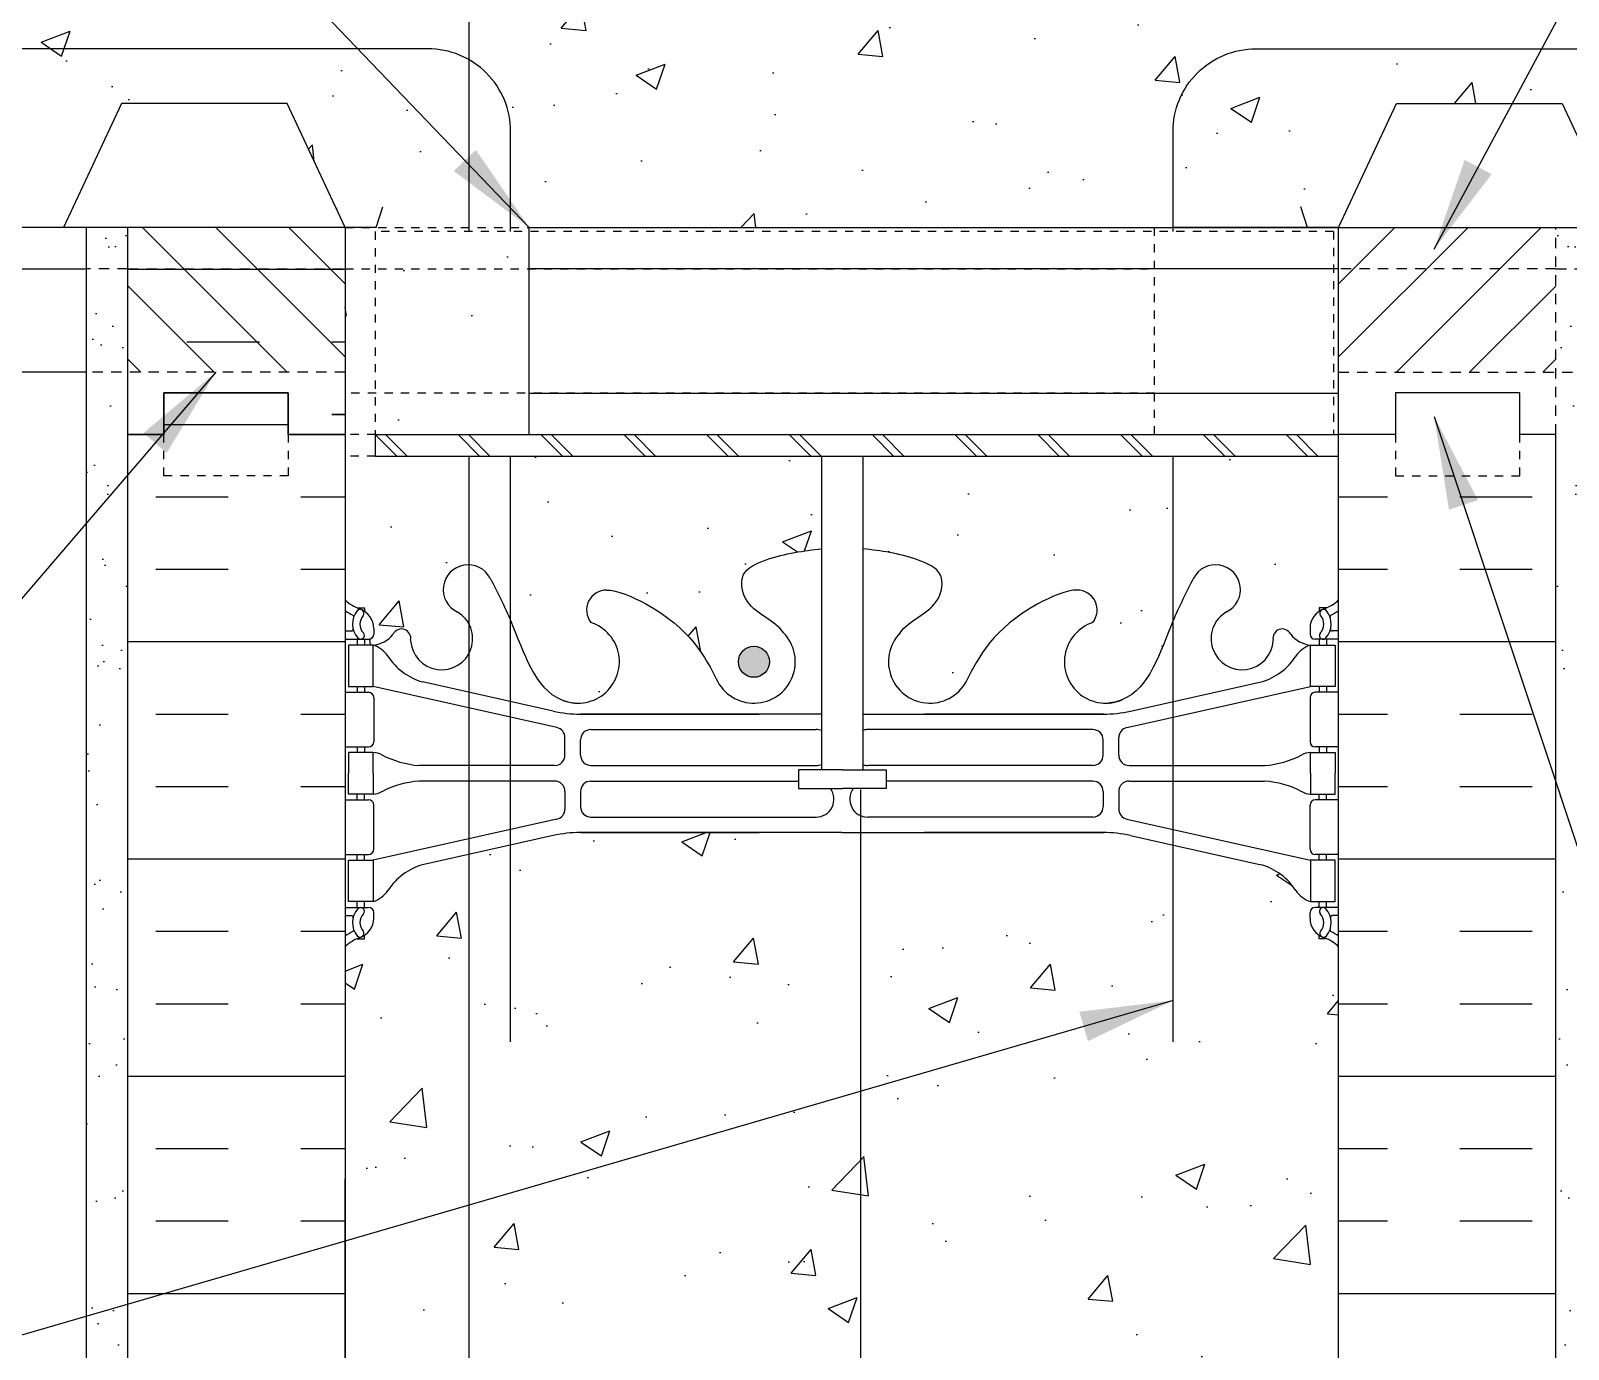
# Model space of a CAD drawing. Header units: inches. Extents: x 295 to 469, y 159 to 235.
# Drawn here: x 432.77 to 451.34, y 204.64 to 220.57 of the extents above; entities that cross this region are included whole.
import ezdxf

# ---------------------------------------------------------------- set-up
doc = ezdxf.new("R2010")
doc.units = ezdxf.units.IN
doc.header["$LTSCALE"] = 0.5
doc.header["$MEASUREMENT"] = 0
doc.linetypes.add('DASHED2', pattern=[0.375, 0.25, -0.125])
doc.linetypes.add('HIDDEN2', pattern=[0.1875, 0.125, -0.0625])
for name, color, linetype in [('HATCH', 12, 'Continuous'), ('Hidden2', 12, 'HIDDEN2'), ('line25', 2, 'Continuous'), ('LINE3', 3, 'Continuous'), ('LINE50', 5, 'Continuous'), ('LINE9', 9, 'Continuous'), ('TEXT', 4, 'Continuous'), ('Web_Edge', 9, 'Continuous')]:
    doc.layers.add(name, color=color, linetype=linetype)
doc.styles.add('DIM', font='romans.shx', dxfattribs={"width": 0.7})
doc.dimstyles.new('ext_12', dxfattribs={"dimscale": 12, "dimtxt": 0.09375, "dimasz": 0.09375, "dimexe": 0.09375, "dimexo": 0.0625, "dimgap": 0.0625, "dimtad": 1, "dimdec": 1, "dimzin": 3, "dimdsep": 46, "dimlunit": 4, "dimtxsty": 'DIM', "dimcen": 0.09, "dimdle": 0.09375, "dimclrt": 4, "dimadec": 0, "dimazin": 0, "dimtfac": 1, "dimtdec": 1, "dimtmove": 2, "dimatfit": 3, "dimfxl": 1, "dimfrac": 2, "dimtolj": 1, "dimtzin": 0, "dimarcsym": 0})
pattern_1 = [(50, (0, 0), (3.586301, -0.31376), [0.375, -4.125]), (355, (0, 0), (-0.693757, 3.76096), [0.3, -3.3]), (100.45144, (0.299, -0.026), (2.892544, 3.4472), [0.3187, -3.50571]), (46.1842, (0, 1), (5.336207, -0.827596), [0.5625, -6.1875]), (96.6356, (0.4447, 0.931), (4.67331, 4.870593), [0.47805, -5.25857]), (351.1842, (0, 1), (4.67331, 4.870593), [0.45, -4.95]), (21, (0.5, 0.75), (2.984535, -2.013094), [0.375, -4.125]), (326, (0.5, 0.75), (1.216577, 3.62575), [0.3, -3.3]), (71.45144, (0.7487, 0.5822), (4.201112, 1.612656), [0.3187, -3.50571]), (37.5, (0, 0), (0.0607993, 1.6644693), [0, -3.26, 0, -3.35, 0, -3.3125]), (7.5, (0, 0), (1.3153477, 1.9720586), [0, -1.91, 0, -3.185, 0, -1.2625]), (327.5, (-1.115, 0), (2.6691122, -0.1127744), [0, -1.25, 0, -3.9, 0, -5.175]), (317.5, (-1.615, 0), (2.915931, 0.500525), [0, -1.625, 0, -2.59, 0, -3.675])]

msp = doc.modelspace()

# ---------------------------------------------------------------- hatches: boundary and pattern name
at = {"layer": 'HATCH'}
h = msp.add_hatch(dxfattribs=at)
h.set_pattern_fill('INSUL', color=256, scale=7, style=0)
h.set_pattern_definition([(0, (-2489.5965, -181.3163), (0, 2.625), []), (0, (-2489.5965, -180.4413), (0, 2.625), [0.875, -0.875]), (0, (-2489.5965, -179.5663), (0, 2.625), [0.875, -0.875])])
h.paths.add_polyline_path([(436.565, 218.191), (433.94, 218.191), (433.94, 215.693), (434.378, 215.693), (434.378, 216.193), (435.878, 216.193), (435.878, 215.693), (436.565, 215.693)])
h.paths.add_polyline_path([(433.94, 222.191), (436.565, 222.191), (436.565, 231.531), (436.44, 231.656), (433.94, 231.656)])
h = msp.add_hatch(dxfattribs=at)
h.set_pattern_fill('AR-CONC', color=256, scale=0.5)
h.set_pattern_definition(pattern_1)
h.paths.add_polyline_path([(468.328, 222.191), (448.565, 222.191), (448.565, 222.22, 0.10231), (448.47, 222.145, 0.520567), (448.125, 222.194, 0.520567), (447.526, 222.216, 0.310845), (446.565, 222.193, 0.310845), (445.604, 222.216, 0.520567), (445.006, 222.194, 0.520567), (444.661, 222.145, 0.10231), (444.565, 222.22, 0.10231), (444.47, 222.145, 0.520567), (444.125, 222.194, 0.520567), (443.526, 222.216, 0.310845), (442.565, 222.193, 0.310845), (441.604, 222.216, 0.520567), (441.006, 222.194, 0.520567), (440.661, 222.145, 0.520567), (440.17, 222.102, 0.520567), (439.866, 222.223, 0.258655), (439.444, 222.491, 0.230831), (439.027, 222.318, 0.520567), (438.665, 222.163, 0.520567), (438.383, 222.042, 0.520567), (437.811, 222.081, 0.520567), (437.469, 221.934, 0.520567), (437.11, 222.077, 0.05816), (436.93, 222.136), (436.93, 222.486), (436.565, 222.486), (436.565, 222.191), (416.803, 222.191), (416.803, 219.404), (417.368, 218.191), (420.368, 218.191), (421.068, 219.691), (423.068, 219.691), (423.767, 218.191), (426.767, 218.191), (427.467, 219.691), (429.467, 219.691), (430.166, 218.191), (433.166, 218.191), (433.866, 219.691), (435.866, 219.691), (436.565, 218.191), (436.94, 218.191), (438.79, 218.189), (438.79, 218.191), (448.565, 218.191), (449.265, 219.691), (451.265, 219.691), (451.964, 218.191), (454.964, 218.191), (455.663, 219.691), (457.663, 219.691), (458.363, 218.191), (461.363, 218.191), (462.062, 219.691), (464.062, 219.691), (464.762, 218.191), (467.762, 218.191), (468.328, 219.404)])
h.paths.add_polyline_path([(445.153, 228.024, 0.225652), (444.778, 228.399), (440.353, 228.399, 0.225652), (439.978, 228.024), (439.978, 227.255, 0.185301), (440.276, 226.923), (444.854, 226.923, 0.185301), (445.153, 227.255)])
h.paths.add_polyline_path([(448.055, 228.024, 0.225652), (447.68, 228.399), (445.88, 228.399, 0.410093), (445.38, 227.906), (445.38, 227.308, 0.24677), (445.574, 226.923), (447.68, 226.923, 0.225652), (448.055, 227.298)])
h.paths.add_polyline_path([(438.79, 218.142), (436.93, 218.141), (436.93, 217.691), (438.79, 217.691)])
h.paths.add_polyline_path([(438.79, 217.691), (436.93, 217.691), (436.93, 216.189), (438.79, 216.189)])
h.paths.add_polyline_path([(438.79, 216.189), (436.93, 216.189), (436.93, 215.689), (438.79, 215.689)])
h.paths.add_polyline_path([(436.93, 218.141), (438.565, 218.142), (438.565, 218.189), (436.565, 218.191), (436.565, 217.691), (436.93, 217.691)])
h.paths.add_polyline_path([(436.93, 217.691), (436.565, 217.691), (436.565, 216.189), (436.93, 216.189)])
h.paths.add_polyline_path([(436.93, 216.189), (436.565, 216.189), (436.565, 215.689), (436.93, 215.689)])
h.paths.add_polyline_path([(436.93, 215.689), (436.565, 215.689), (436.565, 215.429), (436.93, 215.429)])
edge = h.paths.add_edge_path()
edge.add_line((448.565, 215.429), (442.822, 215.429))
edge.add_line((442.822, 215.429), (442.822, 214.306))
edge.add_spline(control_points=[(442.822, 214.306), (443.034, 214.286), (443.36, 214.236), (443.813, 214.041), (443.737, 213.545), (443.377, 213.455), (443.269, 213.292)], knot_values=[0.229407, 0.229407, 0.229407, 0.229407, 0.887302, 1.222784, 1.507201, 2.122226, 2.122226, 2.122226, 2.122226], degree=3, periodic=0)
edge.add_arc((443.628, 212.943), 0.5, 135.8125, 335.181)
edge.add_spline(control_points=[(444.081, 212.733), (444.221, 213.013), (444.466, 213.461), (445.285, 213.812), (445.406, 213.81)], knot_values=[0.038125, 0.038125, 0.038125, 0.038125, 0.95486, 1.237398, 1.237398, 1.237398, 1.237398], degree=3, periodic=0)
edge.add_arc((445.406, 213.568), 0.242, -38.2327, 90, ccw=False)
edge.add_arc((445.753, 212.943), 0.5, 108.2063, 274.7074)
edge.add_spline(control_points=[(445.794, 212.445), (445.85, 212.453), (445.905, 212.466), (445.954, 212.486)], knot_values=[1.703896, 1.703896, 1.703896, 1.703896, 1.875321, 1.875321, 1.875321, 1.875321], degree=3, periodic=0)
edge.add_spline(control_points=[(445.954, 212.486), (446.28, 212.616), (446.474, 213.297), (446.727, 213.787), (446.813, 213.954)], knot_values=[0, 0, 0, 0, 1.124685, 1.703896, 1.703896, 1.703896, 1.703896], degree=3, periodic=0)
edge.add_arc((447.079, 213.815), 0.3, -63.9425, 153.0375, ccw=False)
edge.add_arc((447.399, 213.221), 0.375, 120.1325, 357.0763)
edge.add_arc((447.884, 213.226), 0.113, 25.9431, 192.1844, ccw=False)
edge.add_arc((448.262, 213.494), 0.352, 218.4669, 263.8709)
edge.add_line((448.224, 213.145), (448.329, 213.145))
edge.add_line((448.329, 213.145), (448.329, 213.215))
edge.add_line((448.329, 213.215), (448.282, 213.215))
edge.add_arc((448.282, 213.277), 0.0625, 180, 270, ccw=False)
edge.add_line((448.219, 213.277), (448.219, 213.345))
edge.add_arc((448.469, 213.345), 0.25, 124.0558, 180, ccw=False)
edge.add_line((448.329, 213.552), (448.329, 213.594))
edge.add_line((448.329, 213.594), (448.419, 213.594))
edge.add_arc((448.219, 214.052), 0.5, 293.5782, 313.7891)
edge.add_line((448.565, 213.691), (448.565, 215.429))
edge = h.paths.add_edge_path()
edge.add_line((442.322, 215.429), (438.565, 215.429))
edge.add_line((438.565, 215.429), (438.565, 213.439))
edge.add_spline(control_points=[(438.565, 213.439), (438.566, 213.437), (438.721, 213.069), (438.85, 212.616), (439.176, 212.486)], knot_values=[0.571961, 0.571961, 0.571961, 0.571961, 0.579211, 1.703896, 1.703896, 1.703896, 1.703896], degree=3, periodic=0)
edge.add_spline(control_points=[(439.176, 212.486), (439.226, 212.466), (439.28, 212.453), (439.337, 212.445)], knot_values=[1.703896, 1.703896, 1.703896, 1.703896, 1.875321, 1.875321, 1.875321, 1.875321], degree=3, periodic=0)
edge.add_arc((439.378, 212.943), 0.5, 265.2926, 431.7937)
edge.add_arc((439.724, 213.568), 0.242, 90, 218.2327, ccw=False)
edge.add_spline(control_points=[(439.724, 213.81), (439.845, 213.812), (440.664, 213.461), (440.909, 213.013), (441.049, 212.733)], knot_values=[0.038125, 0.038125, 0.038125, 0.038125, 0.320663, 1.237398, 1.237398, 1.237398, 1.237398], degree=3, periodic=0)
edge.add_arc((441.503, 212.943), 0.5, 204.819, 404.1875)
edge.add_spline(control_points=[(441.861, 213.292), (441.753, 213.455), (441.394, 213.545), (441.317, 214.041), (441.775, 214.238), (442.105, 214.287), (442.322, 214.307)], knot_values=[0.229407, 0.229407, 0.229407, 0.229407, 0.844432, 1.128849, 1.464331, 2.136729, 2.136729, 2.136729, 2.136729], degree=3, periodic=0)
edge.add_line((442.322, 214.307), (442.322, 215.429))
h = msp.add_hatch(dxfattribs=at)
h.set_pattern_fill('AR-SAND', color=256, scale=0.5, style=0)
h.set_pattern_definition([(142.5, (509.6465, 87.6633), (0.0314967, 0.963412), [0, -0.76, 0, -0.85, 0, -0.8125]), (172.5, (509.6465, 87.6633), (-0.884888, 1.411073), [0, -0.41, 0, -0.685, 0, -0.2625]), (212.5, (510.2615, 87.6633), (-1.557071, 0.0028295), [0, -0.25, 0, -0.9, 0, -1.175]), (222.5, (510.2615, 87.6633), (-1.503063, 0.438838), [0, -0.125, 0, -0.59, 0, -0.675])])
h.paths.add_polyline_path([(433.44, 218.191), (433.94, 218.191), (433.94, 197.691), (433.94, 188.691), (433.44, 188.691)])
h = msp.add_hatch(dxfattribs=at)
h.set_pattern_fill('ANSI31', color=256, scale=5, style=0)
h.set_pattern_definition([(135, (513.6724, 22.8467), (0.4419417, 0.4419417), [])])
h.paths.add_polyline_path([(433.94, 216.441), (433.94, 218.189), (436.565, 218.189), (436.565, 216.441)])
h = msp.add_hatch(dxfattribs=at)
h.set_pattern_fill('ANSI31', color=256, scale=5, style=0)
h.set_pattern_definition([(45, (371.4578, 22.8467), (-0.4419417, 0.4419417), [])])
h.paths.add_polyline_path([(451.19, 216.441), (451.19, 218.189), (448.565, 218.189), (448.565, 216.441)])
h = msp.add_hatch(dxfattribs=at)
h.set_pattern_fill('AR-SAND', color=256, scale=0.5, style=0)
h.set_pattern_definition([(37.5, (375.48366, 87.6633), (-0.0314967, 0.963412), [0, -0.76, 0, -0.85, 0, -0.8125]), (7.5, (375.4837, 87.6633), (0.884888, 1.411073), [0, -0.41, 0, -0.685, 0, -0.2625]), (327.5, (374.86866, 87.6633), (1.557071, 0.0028295), [0, -0.25, 0, -0.9, 0, -1.175]), (317.5, (374.8687, 87.6633), (1.503063, 0.438838), [0, -0.125, 0, -0.59, 0, -0.675])])
h.paths.add_polyline_path([(451.69, 218.191), (451.19, 218.191), (451.19, 197.691), (451.19, 188.691), (451.69, 188.691)])
h = msp.add_hatch(dxfattribs=at)
h.set_pattern_fill('INSUL', color=256, scale=7, style=0)
h.set_pattern_definition([(0, (450.0272, 207.9343), (0, 2.625), []), (0, (450.0272, 208.8093), (0, 2.625), [0.875, -0.875]), (0, (450.0272, 209.6843), (0, 2.625), [0.875, -0.875])])
h.paths.add_polyline_path([(451.19, 215.691), (450.753, 215.691), (450.753, 215.191), (449.253, 215.191), (449.253, 215.691), (448.565, 215.691), (448.565, 197.691), (449.253, 197.691), (449.253, 198.191), (450.753, 198.191), (450.753, 197.691), (451.19, 197.691)])
h.paths.add_polyline_path([(433.94, 197.691), (434.378, 197.691), (434.378, 198.191), (435.878, 198.191), (435.878, 197.691), (436.565, 197.691), (436.565, 215.691), (435.878, 215.691), (435.878, 216.191), (434.378, 216.191), (434.378, 215.691), (433.94, 215.691)])
h = msp.add_hatch(dxfattribs=at)
h.set_pattern_fill('AR-CONC', color=256, scale=0.5)
h.set_pattern_definition(pattern_1)
edge = h.paths.add_edge_path()
edge.add_line((438.565, 215.429), (436.93, 215.429))
edge.add_line((436.93, 215.429), (436.565, 215.429))
edge.add_line((436.565, 215.429), (436.565, 213.691))
edge.add_arc((436.911, 214.052), 0.5, 226.2109, 246.4218)
edge.add_line((436.711, 213.594), (436.801, 213.594))
edge.add_line((436.801, 213.594), (436.801, 213.552))
edge.add_arc((436.661, 213.345), 0.25, 0, 55.9442, ccw=False)
edge.add_line((436.911, 213.345), (436.911, 213.277))
edge.add_arc((436.849, 213.277), 0.0625, -90, 0, ccw=False)
edge.add_line((436.849, 213.215), (436.801, 213.215))
edge.add_line((436.801, 213.215), (436.801, 213.145))
edge.add_line((436.801, 213.145), (436.906, 213.145))
edge.add_arc((436.869, 213.494), 0.352, 276.1291, 321.5331)
edge.add_arc((437.246, 213.226), 0.113, -12.1844, 154.0569, ccw=False)
edge.add_arc((437.731, 213.221), 0.375, 182.9237, 419.8675)
edge.add_arc((438.051, 213.815), 0.3, 27.597, 243.9425, ccw=False)
edge.add_spline(control_points=[(438.317, 213.954), (438.402, 213.789), (438.487, 213.625), (438.565, 213.439)], knot_values=[0, 0, 0, 0, 0.571961, 0.571961, 0.571961, 0.571961], degree=3, periodic=0)
edge.add_line((438.565, 213.439), (438.565, 215.429))
h = msp.add_hatch(dxfattribs=at)
h.set_pattern_fill('AR-CONC', color=256, scale=0.5)
h.set_pattern_definition(pattern_1)
h.paths.add_polyline_path([(448.565, 209.499, 0.088416), (448.419, 209.596), (448.329, 209.596), (448.329, 209.638, -0.249069), (448.219, 209.845), (448.219, 209.912, -0.414214), (448.282, 209.975), (448.329, 209.975), (448.329, 210.045), (448.224, 210.045, -0.155529), (448.048, 210.179, 0.180914), (447.631, 210.49), (446.05, 210.843, 0.054974), (445.723, 210.879), (443.565, 210.879), (442.565, 210.879), (439.407, 210.879, 0.054974), (439.08, 210.843), (437.5, 210.49, 0.180914), (437.082, 210.179, -0.155529), (436.906, 210.045), (436.801, 210.045), (436.801, 209.975), (436.849, 209.975, -0.414214), (436.911, 209.912), (436.911, 209.845, -0.249069), (436.801, 209.638), (436.801, 209.596), (436.711, 209.596, 0.088416), (436.565, 209.499), (436.565, 203.883, 0.088416), (436.711, 203.786), (436.801, 203.786), (436.801, 203.744, -0.249069), (436.911, 203.537), (436.911, 203.47, -0.414214), (436.849, 203.407), (436.801, 203.407), (436.801, 203.337), (436.906, 203.337, -0.155529), (437.082, 203.203, 0.180914), (437.5, 202.892), (439.08, 202.539, 0.054974), (439.407, 202.503), (441.565, 202.503), (442.565, 202.503), (445.723, 202.503, 0.054974), (446.05, 202.539), (447.631, 202.892, 0.180914), (448.048, 203.203, -0.155529), (448.224, 203.337), (448.329, 203.337), (448.329, 203.407), (448.282, 203.407, -0.414214), (448.219, 203.47), (448.219, 203.537, -0.249069), (448.329, 203.744), (448.329, 203.786), (448.419, 203.786, 0.088416), (448.565, 203.883)])
at = {"layer": 'LINE3'}
msp.add_hatch(color=256, dxfattribs=at).paths.add_polyline_path([(441.315, 212.943, 1), (441.69, 212.943, 1)])

# ---------------------------------------------------------------- linework, layer by layer
at = {"layer": 'HATCH'}
for p, q in [((448.565, 218.191), (446.565, 218.191)), ((436.404, 215.931), (436.565, 215.931)), ((436.93, 215.689), (437.19, 215.429)), ((437.055, 215.689), (437.315, 215.429)), ((437.93, 215.689), (438.19, 215.429)), ((438.055, 215.689), (438.315, 215.429)), ((438.93, 215.689), (439.19, 215.429)), ((439.055, 215.689), (439.315, 215.429)), ((439.93, 215.689), (440.19, 215.429)), ((440.055, 215.689), (440.315, 215.429)), ((440.93, 215.689), (441.19, 215.429)), ((441.055, 215.689), (441.315, 215.429)), ((441.93, 215.689), (442.19, 215.429)), ((442.055, 215.689), (442.315, 215.429)), ((442.93, 215.689), (443.19, 215.429)), ((443.055, 215.689), (443.315, 215.429)), ((443.93, 215.689), (444.19, 215.429)), ((444.055, 215.689), (444.315, 215.429)), ((444.93, 215.689), (445.19, 215.429)), ((445.055, 215.689), (445.315, 215.429)), ((445.93, 215.689), (446.19, 215.429)), ((446.055, 215.689), (446.315, 215.429)), ((446.93, 215.689), (447.19, 215.429)), ((447.055, 215.689), (447.315, 215.429)), ((447.93, 215.689), (448.19, 215.429)), ((448.055, 215.689), (448.315, 215.429))]:
    msp.add_line(p, q, dxfattribs=at)
at = {"layer": 'HATCH', "linetype": 'HIDDEN2', "ltscale": 2}
for p, q in [((451.19, 215.691), (451.19, 218.191)), ((433.94, 217.691), (433.44, 217.691)), ((433.94, 217.691), (436.565, 217.691)), ((451.19, 217.691), (448.565, 217.691)), ((451.19, 217.691), (451.69, 217.691)), ((436.565, 216.441), (433.44, 216.441)), ((448.565, 216.441), (451.69, 216.441))]:
    msp.add_line(p, q, dxfattribs=at)
at = {"layer": 'HATCH', "linetype": 'HIDDEN2'}
for p, q in [((448.503, 218.144), (436.93, 218.141)), ((436.93, 218.141), (436.93, 215.689)), ((448.503, 218.144), (448.503, 215.689))]:
    msp.add_line(p, q, dxfattribs=at)
at = {"layer": 'Hidden2'}
for p, q in [((436.565, 218.191), (438.79, 218.189)), ((446.34, 215.689), (446.34, 218.189)), ((436.565, 217.691), (446.34, 217.691)), ((446.34, 216.189), (436.565, 216.189)), ((436.93, 215.689), (436.565, 215.689)), ((436.93, 215.429), (436.565, 215.429))]:
    msp.add_line(p, q, dxfattribs=at)
at = {"layer": 'Hidden2', "linetype": 'Continuous'}
msp.add_lwpolyline([(438.565, 218.141), (438.565, 219.35, 0.414214), (437.565, 220.35), (423.186, 220.35)], format="xyb", dxfattribs=at)
msp.add_lwpolyline([(438.565, 208.35), (438.565, 215.429)], dxfattribs=at)
at = {"layer": 'line25', "color": 192}
for p, q in [((436.94, 218.191), (437.02, 218.441)), ((448.19, 218.191), (448.11, 218.441)), ((433.166, 218.191), (430.166, 218.191)), ((436.94, 218.191), (436.565, 218.191)), ((448.19, 218.191), (448.565, 218.191))]:
    msp.add_line(p, q, dxfattribs=at)
at = {"layer": 'line25'}
for p, q in [((433.94, 218.191), (416.803, 218.191)), ((436.565, 218.191), (420.803, 218.191)), ((436.565, 218.191), (436.565, 197.691)), ((438.79, 218.191), (464.328, 218.191)), ((438.79, 215.689), (438.79, 218.191)), ((448.565, 197.691), (448.565, 218.191)), ((451.19, 218.191), (468.328, 218.191)), ((432.565, 217.691), (433.44, 217.691)), ((448.565, 217.691), (438.79, 217.691)), ((433.44, 216.441), (416.803, 216.441)), ((438.79, 216.189), (448.565, 216.189)), ((436.93, 215.689), (448.565, 215.689)), ((436.93, 215.689), (436.93, 215.429)), ((436.93, 215.429), (448.565, 215.429)), ((442.322, 211.637), (442.322, 215.429)), ((442.822, 211.637), (442.822, 215.429))]:
    msp.add_line(p, q, dxfattribs=at)
at = {"layer": 'line25', "color": 192}
for points in [[(436.565, 218.191), (435.866, 219.691), (433.866, 219.691), (433.166, 218.191)], [(448.565, 218.191), (449.265, 219.691), (451.265, 219.691), (451.964, 218.191)]]:
    msp.add_lwpolyline(points, dxfattribs=at)
at = {"layer": 'line25'}
for points in [[(442.572, 211.637), (442.043, 211.637), (442.043, 211.41), (442.572, 211.41)], [(442.572, 211.637), (443.101, 211.637), (443.101, 211.41), (442.841, 211.41)], [(442.841, 211.41), (442.572, 211.41)]]:
    msp.add_lwpolyline(points, dxfattribs=at)
at = {"layer": 'LINE3'}
for p, q in [((438.065, 218.141), (438.065, 231.654)), ((438.065, 195.181), (438.065, 215.429)), ((442.789, 211.399), (442.789, 189.67))]:
    msp.add_line(p, q, dxfattribs=at)
at = {"layer": 'LINE3', "linetype": 'Continuous'}
msp.add_lwpolyline([(446.565, 218.141), (446.565, 219.35, -0.414214), (447.565, 220.35), (461.944, 220.35)], format="xyb", dxfattribs=at)
msp.add_lwpolyline([(446.565, 208.35), (446.565, 215.429)], dxfattribs=at)
at = {"layer": 'LINE3'}
msp.add_circle((441.503, 212.943), 0.188, dxfattribs=at)
at = {"layer": 'LINE50'}
for p, q in [((433.94, 215.693), (433.94, 218.191)), ((433.94, 197.691), (433.94, 215.691)), ((451.19, 197.691), (451.19, 215.691))]:
    msp.add_line(p, q, dxfattribs=at)
for points in [[(436.565, 215.691), (435.878, 215.691), (435.878, 216.191), (434.378, 216.191), (434.378, 215.691), (433.94, 215.691)], [(433.94, 215.691), (434.378, 215.691), (434.378, 216.191), (435.878, 216.191), (435.878, 215.691), (436.565, 215.691)], [(451.19, 215.691), (450.753, 215.691), (450.753, 216.191), (449.253, 216.191), (449.253, 215.691), (448.565, 215.691)]]:
    msp.add_lwpolyline(points, dxfattribs=at)
at = {"layer": 'LINE9'}
msp.add_line((433.44, 218.191), (433.44, 188.691), dxfattribs=at)
at = {"layer": 'LINE9', "linetype": 'DASHED2', "ltscale": 0.15}
for points in [[(435.878, 215.691), (435.878, 215.691), (435.878, 215.191), (434.378, 215.191), (434.378, 215.691), (434.378, 215.691)], [(449.253, 215.691), (449.253, 215.691), (449.253, 215.191), (450.753, 215.191), (450.753, 215.691), (450.753, 215.691)]]:
    msp.add_lwpolyline(points, dxfattribs=at)
at = {"layer": 'Web_Edge'}
for p, q in [((436.711, 213.594), (436.801, 213.594)), ((436.801, 213.594), (436.801, 213.552)), ((448.419, 213.594), (448.329, 213.594)), ((448.329, 213.594), (448.329, 213.552)), ((436.565, 213.315), (436.643, 213.315)), ((436.565, 213.215), (436.849, 213.215)), ((436.711, 213.215), (436.711, 213.145)), ((436.801, 213.215), (436.801, 213.145)), ((436.911, 213.345), (436.911, 213.277)), ((448.219, 213.345), (448.219, 213.277)), ((448.565, 213.215), (448.282, 213.215)), ((448.329, 213.215), (448.329, 213.145)), ((448.419, 213.215), (448.419, 213.145)), ((448.565, 213.315), (448.487, 213.315)), ((436.711, 212.645), (436.711, 212.575)), ((436.801, 212.645), (436.801, 212.575)), ((439.124, 212.148), (436.906, 212.645)), ((439.08, 212.346), (437.5, 212.699)), ((446.007, 212.148), (448.224, 212.645)), ((446.05, 212.346), (447.631, 212.699)), ((448.329, 212.645), (448.329, 212.575)), ((448.419, 212.645), (448.419, 212.575)), ((436.565, 212.575), (436.849, 212.575)), ((436.911, 212.512), (436.911, 211.977)), ((448.219, 212.512), (448.219, 211.977)), ((448.565, 212.575), (448.282, 212.575)), ((439.407, 212.31), (441.565, 212.31)), ((442.322, 212.31), (439.407, 212.31)), ((442.822, 212.31), (445.723, 212.31)), ((445.723, 212.31), (443.565, 212.31)), ((439.534, 212.124), (442.253, 212.124)), ((445.596, 212.124), (442.877, 212.124)), ((436.565, 211.915), (436.849, 211.915)), ((436.711, 211.915), (436.711, 211.845)), ((436.801, 211.915), (436.801, 211.845)), ((439.221, 211.814), (439.221, 212.026)), ((439.409, 211.815), (439.409, 211.999)), ((445.721, 211.815), (445.721, 211.999)), ((445.909, 211.814), (445.909, 212.026)), ((448.565, 211.915), (448.282, 211.915)), ((448.329, 211.915), (448.329, 211.845)), ((448.419, 211.915), (448.419, 211.845)), ((439.096, 211.689), (437.459, 211.689)), ((439.534, 211.69), (442.253, 211.69)), ((445.596, 211.69), (442.877, 211.69)), ((446.034, 211.689), (447.671, 211.689)), ((436.711, 211.275), (436.711, 211.345)), ((436.801, 211.275), (436.801, 211.345)), ((439.096, 211.501), (437.459, 211.501)), ((439.221, 211.376), (439.221, 211.163)), ((439.409, 211.375), (439.409, 211.191)), ((439.534, 211.5), (442.043, 211.5)), ((445.596, 211.5), (443.101, 211.5)), ((445.721, 211.375), (445.721, 211.191)), ((445.909, 211.376), (445.909, 211.163)), ((446.034, 211.501), (447.671, 211.501)), ((448.329, 211.275), (448.329, 211.345)), ((448.419, 211.275), (448.419, 211.345)), ((436.565, 211.275), (436.849, 211.275)), ((436.911, 210.677), (436.911, 211.212)), ((448.219, 210.677), (448.219, 211.212)), ((448.565, 211.275), (448.282, 211.275)), ((439.124, 211.041), (436.906, 210.545)), ((439.534, 211.066), (442.253, 211.066)), ((445.596, 211.066), (442.877, 211.066)), ((446.007, 211.041), (448.224, 210.545)), ((439.08, 210.843), (437.5, 210.49)), ((439.407, 210.879), (441.565, 210.879)), ((442.565, 210.879), (439.407, 210.879)), ((442.565, 210.879), (445.723, 210.879)), ((445.723, 210.879), (443.565, 210.879)), ((446.05, 210.843), (447.631, 210.49)), ((436.565, 210.615), (436.849, 210.615)), ((436.711, 210.545), (436.711, 210.615)), ((436.801, 210.545), (436.801, 210.615)), ((448.565, 210.615), (448.282, 210.615)), ((448.329, 210.545), (448.329, 210.615)), ((448.419, 210.545), (448.419, 210.615)), ((436.711, 209.975), (436.711, 210.045)), ((436.801, 209.975), (436.801, 210.045)), ((448.329, 209.975), (448.329, 210.045)), ((448.419, 209.975), (448.419, 210.045)), ((436.565, 209.975), (436.849, 209.975)), ((436.565, 209.875), (436.643, 209.875)), ((436.911, 209.845), (436.911, 209.912)), ((448.219, 209.845), (448.219, 209.912)), ((448.565, 209.975), (448.282, 209.975)), ((448.565, 209.875), (448.487, 209.875)), ((436.711, 209.596), (436.801, 209.596)), ((436.801, 209.596), (436.801, 209.638)), ((448.329, 209.596), (448.329, 209.638)), ((448.419, 209.596), (448.329, 209.596))]:
    msp.add_line(p, q, dxfattribs=at)
for points in [[(436.606, 212.645), (436.906, 212.645), (436.906, 213.145), (436.606, 213.145)], [(448.524, 212.645), (448.224, 212.645), (448.224, 213.145), (448.524, 213.145)], [(436.606, 210.545), (436.906, 210.545), (436.906, 210.045), (436.606, 210.045)], [(448.524, 210.545), (448.224, 210.545), (448.224, 210.045), (448.524, 210.045)]]:
    msp.add_lwpolyline(points, close=True, dxfattribs=at)
for points in [[(436.906, 211.595), (436.906, 211.845), (436.606, 211.845), (436.606, 211.595)], [(448.224, 211.595), (448.224, 211.845), (448.524, 211.845), (448.524, 211.595)], [(436.906, 211.595), (436.906, 211.345), (436.606, 211.345), (436.606, 211.595)], [(448.224, 211.595), (448.224, 211.345), (448.524, 211.345), (448.524, 211.595)], [(436.565, 199.82), (436.565, 206.691)]]:
    msp.add_lwpolyline(points, dxfattribs=at)
for centre, radius, start, end in [((438.051, 213.815), 0.3, 27.597, 243.9425), ((447.079, 213.815), 0.3, 296.0575, 152.403), ((439.724, 213.568), 0.242, 90, 218.2327), ((445.406, 213.568), 0.242, 321.7673, 90), ((436.911, 214.052), 0.5, 226.2109, 250.5288), ((436.911, 214.052), 0.6, 234.7832, 245.0748), ((436.905, 213.399), 0.25, 140.1145, 222.4609), ((436.747, 213.53), 0.045, 321.448, 139.1879), ((436.661, 213.345), 0.25, 0, 70.5288), ((437.731, 213.221), 0.375, 182.9237, 59.8675), ((447.399, 213.221), 0.375, 120.1325, 357.0763), ((448.469, 213.345), 0.25, 109.4712, 180), ((448.383, 213.53), 0.045, 40.8121, 218.552), ((448.219, 214.052), 0.5, 289.4712, 313.7891), ((448.225, 213.399), 0.25, 317.5391, 39.8855), ((448.219, 214.052), 0.6, 294.9252, 305.2168), ((436.649, 213.489), 0.021, 343.464, 63.9957), ((436.905, 213.399), 0.16, 140.0001, 222.4609), ((439.378, 212.943), 0.5, 246.2139, 71.7937), ((445.753, 212.943), 0.5, 108.2063, 293.7861), ((448.225, 213.399), 0.16, 317.5391, 39.9999), ((448.481, 213.489), 0.021, 116.0043, 196.536), ((436.643, 213.334), 0.0196, 269.4032, 15.4901), ((436.754, 213.261), 0.045, 222.4609, 42.4609), ((436.849, 213.277), 0.0625, 270, 0), ((436.869, 213.494), 0.352, 276.1291, 321.5331), ((437.246, 213.226), 0.113, 347.8156, 154.0569), ((441.503, 212.943), 0.5, 204.819, 44.1875), ((443.628, 212.943), 0.5, 135.8125, 335.181), ((447.884, 213.226), 0.113, 25.9431, 192.1844), ((448.262, 213.494), 0.352, 218.4669, 263.8709), ((448.282, 213.277), 0.0625, 180, 270), ((448.377, 213.261), 0.045, 137.5391, 317.5391), ((448.487, 213.334), 0.0196, 164.5099, 270.5968), ((436.784, 212.802), 0.364, 34.9775, 70.3387), ((437.707, 213.413), 0.743, 212.7919, 253.8107), ((447.423, 213.413), 0.743, 286.1893, 327.2081), ((448.346, 212.802), 0.364, 109.6613, 145.0225), ((436.849, 212.512), 0.0625, 0, 90), ((448.282, 212.512), 0.0625, 90, 180), ((439.407, 213.81), 1.5, 257.4135, 270), ((445.723, 213.81), 1.5, 270, 282.5865), ((439.096, 212.026), 0.125, 0, 77.3767), ((439.534, 211.999), 0.125, 90, 180), ((442.253, 211.907), 0.217, 71.464, 90), ((442.877, 211.907), 0.217, 90, 104.6702), ((445.596, 211.999), 0.125, 0, 90), ((446.034, 212.026), 0.125, 102.6233, 180), ((436.849, 211.977), 0.0625, 270, 0), ((448.282, 211.977), 0.0625, 180, 270), ((436.902, 211.626), 0.219, 60.4937, 88.92), ((437.548, 212.856), 1.17, 242.6365, 265.6505), ((439.096, 211.814), 0.125, 270, 0), ((439.534, 211.815), 0.125, 180, 270), ((442.253, 211.907), 0.217, 270, 288.536), ((442.877, 211.907), 0.217, 255.3298, 270), ((445.596, 211.815), 0.125, 270, 360), ((446.034, 211.814), 0.125, 180, 270), ((447.583, 212.856), 1.17, 274.3495, 297.3635), ((448.228, 211.626), 0.219, 91.08, 119.5063), ((436.902, 211.564), 0.219, 271.08, 299.5063), ((437.548, 210.334), 1.17, 94.3495, 117.3635), ((439.096, 211.376), 0.125, 0, 90), ((439.534, 211.375), 0.125, 90, 180), ((442.253, 211.283), 0.217, 270, 35.8967), ((442.877, 211.283), 0.217, 144.1033, 270), ((445.596, 211.375), 0.125, 0, 90), ((446.034, 211.376), 0.125, 90, 180), ((447.583, 210.334), 1.17, 62.6365, 85.6505), ((448.228, 211.564), 0.219, 240.4937, 268.92), ((436.849, 211.212), 0.0625, 0, 90), ((439.096, 211.163), 0.125, 282.6233, 0), ((439.534, 211.191), 0.125, 180, 270), ((445.596, 211.191), 0.125, 270, 0), ((446.034, 211.163), 0.125, 180, 257.3767), ((448.282, 211.212), 0.0625, 90, 180), ((439.407, 209.379), 1.5, 90, 102.5865), ((445.723, 209.379), 1.5, 77.4135, 90), ((436.849, 210.677), 0.0625, 270, 0), ((448.282, 210.677), 0.0625, 180, 270), ((437.707, 209.776), 0.743, 106.1893, 147.2081), ((447.423, 209.776), 0.743, 32.7919, 73.8107), ((436.784, 210.387), 0.364, 289.6613, 325.0225), ((448.346, 210.387), 0.364, 214.9775, 250.3387), ((436.643, 209.855), 0.0196, 344.5099, 90.5968), ((436.905, 209.79), 0.25, 137.5391, 219.8855), ((436.754, 209.929), 0.045, 317.5391, 137.5391), ((436.661, 209.845), 0.25, 289.4712, 360), ((436.905, 209.79), 0.16, 137.5391, 219.9999), ((436.849, 209.912), 0.0625, 360, 90), ((448.282, 209.912), 0.0625, 90, 180), ((448.469, 209.845), 0.25, 180, 250.5288), ((448.377, 209.929), 0.045, 42.4609, 222.4609), ((448.225, 209.79), 0.16, 320.0001, 42.4609), ((448.225, 209.79), 0.25, 320.1145, 42.4609), ((448.487, 209.855), 0.0196, 89.4032, 195.4901), ((436.911, 209.138), 0.6, 114.9252, 125.2168), ((436.649, 209.701), 0.021, 296.0043, 16.536), ((436.747, 209.659), 0.045, 220.8121, 38.552), ((448.383, 209.659), 0.045, 141.448, 319.1879), ((448.481, 209.701), 0.021, 163.464, 243.9957), ((448.219, 209.138), 0.6, 54.7832, 65.0748), ((436.911, 209.138), 0.5, 109.4712, 133.7891), ((448.219, 209.138), 0.5, 46.2109, 70.5288)]:
    msp.add_arc(centre, radius, start, end, dxfattribs=at)
for points, knots in [([(441.861, 213.292), (441.753, 213.455), (441.394, 213.545), (441.317, 214.041), (441.775, 214.238), (442.105, 214.287), (442.322, 214.307)], [0.229407, 0.229407, 0.229407, 0.229407, 0.844432, 1.128849, 1.464331, 2.136729, 2.136729, 2.136729, 2.136729]), ([(443.269, 213.292), (443.377, 213.455), (443.737, 213.545), (443.813, 214.041), (443.36, 214.236), (443.034, 214.286), (442.822, 214.306)], [0.229407, 0.229407, 0.229407, 0.229407, 0.844432, 1.128849, 1.464331, 2.122226, 2.122226, 2.122226, 2.122226]), ([(438.317, 213.954), (438.403, 213.787), (438.656, 213.297), (438.87, 212.548), (439.28, 212.453), (439.337, 212.445)], [0, 0, 0, 0, 0.579211, 1.703896, 1.875321, 1.875321, 1.875321, 1.875321]), ([(446.813, 213.954), (446.727, 213.787), (446.474, 213.297), (446.26, 212.548), (445.85, 212.453), (445.794, 212.445)], [0, 0, 0, 0, 0.579211, 1.703896, 1.875321, 1.875321, 1.875321, 1.875321]), ([(439.724, 213.81), (439.845, 213.812), (440.678, 213.455), (440.918, 212.998), (441.058, 212.714)], [0.038125, 0.038125, 0.038125, 0.038125, 0.320663, 1.258119, 1.258119, 1.258119, 1.258119]), ([(445.406, 213.81), (445.285, 213.812), (444.452, 213.455), (444.213, 212.998), (444.072, 212.714)], [0.038125, 0.038125, 0.038125, 0.038125, 0.320663, 1.258119, 1.258119, 1.258119, 1.258119])]:
    msp.add_open_spline(points, degree=3, knots=knots, dxfattribs=at)
for points in [[(439.409, 211.82), (439.409, 211.994)], [(445.721, 211.82), (445.721, 211.994)], [(439.409, 211.37), (439.409, 211.196)], [(445.721, 211.37), (445.721, 211.196)]]:
    msp.add_open_spline(points, degree=1, dxfattribs=at)

# ---------------------------------------------------------------- leaders
at = {"layer": 'TEXT'}
for points in [[(449.718, 217.93), (455.396, 228.519), (458.487, 228.519)], [(438.79, 218.189), (431.002, 226.311), (429.413, 226.311)], [(435.003, 216.441), (432.23, 213.207), (431.419, 213.207)], [(449.718, 215.906), (453.413, 204.793), (455.014, 204.793)], [(446.565, 208.85), (430.089, 204.061), (427.92, 204.061)]]:
    msp.add_leader(points, dimstyle='ext_12', override={"dimgap": 0.0625, "dimtad": 0}, dxfattribs=at)

doc.saveas('drawing.dxf')
